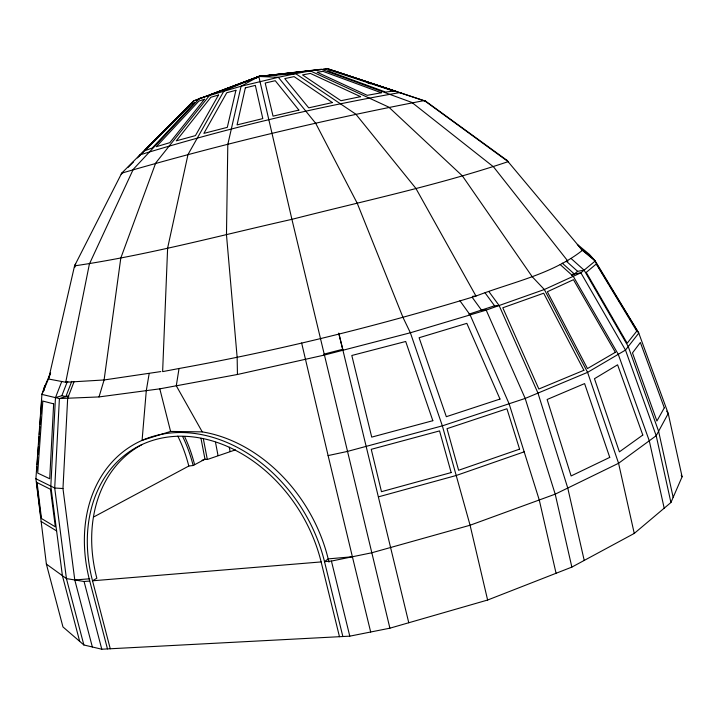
<?xml version="1.0" encoding="UTF-8"?>
<svg xmlns="http://www.w3.org/2000/svg" width="718" height="718" viewBox="0 0 718 718"><rect width="100%" height="100%" fill="white"/><g stroke="black" fill="none" stroke-linecap="round" stroke-linejoin="round"><path stroke-width="1.08" d="M61.748 381.509L55.474 397.637L50.816 486.095L62.403 575.683L79.68 641.362M92.353 646.981L74.78 579.965L62.969 488.527L67.672 398.23L74.044 381.761M44.058 390.718L44.292 387.397L50.592 372.875L49.452 376.331M44.758 387.783L44.911 385.557L41.913 394.406L35.9 478.753L46.374 564.088L62.96 626.931L83.871 644.979L101.785 649.216L349.792 636.157L389.901 628.187L487.621 600.033L571.86 567.103L634.254 533.429L670.926 502.51L682.1 476.761L668.225 413.514L638.778 333.098L595.249 261.002L589.352 254.325L577.326 244.407L582.406 250.358L595.249 261.002L580.88 272.822L544.343 289.516L486.194 310.104L410.373 332.775L324.231 355.096L237.443 374.491L159.8 388.842L99.012 396.928L59.406 398.571L41.913 394.406L49.165 377.192M36.636 471.34L36.95 466.88M37.112 464.654L37.668 456.836M37.821 454.611L38.386 446.793M38.539 444.568L39.095 436.75M39.257 434.525L39.813 426.707M39.975 424.482L40.531 416.673M40.693 414.439L41.725 399.935M160.832 371.574L104.092 379.966L65.742 382.263L48.564 379.014L74.555 265.866L121.737 173.128L193.618 100.933L258.821 76.467L327.83 68.784L425.765 101.265L506.89 160.267L582.406 250.358C551.684 274.563 511.719 282.237 475.98 296.058C378.467 325.784 279.356 350.393 179.033 368.505L176.287 385.79L202.243 431.877A144.533 112.986 59.2 0 1 328.18 558.891L328.97 562.131M149.173 373.531L146.292 390.637L142.083 440.34L170.588 431.428L202.243 431.877M74.905 267.159L75.65 263.91L74.555 265.866C147.881 255.052 219.654 235.567 291.912 219.34C364.143 200.869 437.388 185.379 508.138 161.658L506.89 160.267M99.012 396.928L104.092 379.966L120.812 258.031L155.716 162.986L209.862 94.956L258.821 76.467L302.233 71.638M55.474 397.637L61.856 395.69L65.85 396.605L71.755 381.357M61.856 395.69L67.312 381.617M138.978 156.371L139.875 154.908C225.057 128.719 312.213 107.915 399.989 92.541L401.82 93.349M142.801 152.44L189.642 105.007L145.153 150.062M123.514 171.979L121.198 174.321L121.737 173.128C221.315 144.246 322.49 120.068 424.32 100.556L508.138 161.658M128.154 167.294L133.566 161.837M137.434 157.933L142.909 152.404M144.489 150.816L150.78 144.462M152.351 142.873L193.618 100.933L258.821 76.467L321.269 69.251L411.952 102.477L493.535 166.872L567.929 261.208L565.802 261.603M571.456 275.299L574.328 273.989L577.622 271.332L584.111 270.165L628.241 346.561L658.603 431.267L673.161 497.35M256.927 77.625L258.821 76.467L277.651 74.618M255.94 78.163L258.821 76.467L295.663 73.64L310.311 70.894L388.752 107.099L462.419 175.928L532.226 276.744L544.343 289.516L587.584 372.355L618.575 463.272L634.254 533.429M265.472 76.207L258.821 76.467L255.931 78.082L258.821 76.467L265.516 75.964M472.623 296.301L475.98 296.058L415.893 188.394L355.886 114.225L295.663 73.64L278.342 77.302L258.821 76.467L241.086 86.223L199.496 98.411L133.252 169.322L89.391 264.009L65.742 382.263L67.878 381.626M230.837 87.399L258.821 76.467L255.877 78.065L258.821 76.467L291.912 219.34L389.901 628.187M94.139 516.736L188.798 466.045L193.151 465.497L204.998 459.206L207.322 459.484L235.432 449.881M253.822 78.774L258.821 76.467L224.061 90.791L188.008 154.487L167.626 248.069L162.627 371.619L179.033 368.505M246.462 81.628L258.821 76.467M223.576 90.235L226.691 89.014M202.063 460.319L204.998 459.206L200.968 438.303M584.219 560.435L567.759 488.043L537.97 393.096L499.127 305.527L494.567 305.805L468.827 314.197M524.176 451.837L456.208 475.495L378.476 496.847M67.977 395.95L59.406 398.571L54.712 488.016L66.424 578.591L83.871 644.979M408.766 622.748L342.692 349.289L324.042 354.118L324.231 355.096M301.632 342.971L328.099 455.58L347.297 451.46L442.36 425.855L525.19 398.436L587.584 372.355L625.486 350.079L638.778 333.098L609.995 286.123M107.476 648.91L89.741 581.033A145.189 113.256 59.2 0 1 172.069 432.855A145.189 113.256 59.2 0 1 324.509 561.647L331.429 561.072L371.691 552.797L470.084 525.235L555.211 494.155L618.575 463.272L656.198 435.718L668.225 413.514L666.627 411.127M572.156 274.384L580.88 272.822L625.486 350.079L656.198 435.718L670.926 502.51M304.459 71.387L314.475 70.274M316.701 70.032L321.152 69.529M323.378 69.287L327.83 68.784L425.765 101.265M280.971 74.295L284.292 73.972M287.613 73.64L290.934 73.317M370.676 632.002L352.394 556.764L328.18 558.891L324.509 561.647L342.854 636.525M46.374 564.088L66.424 578.591L84.069 581.499L89.741 581.033M339.47 636.704L321.134 561.925L92.523 580.799L110.267 648.767M74.78 579.965L89.777 578.789M268.864 75.713L272.212 75.453M65.85 396.605L68.811 396.48M62.969 488.527L54.712 488.016L35.9 478.753M367.526 82.741L370.676 83.782M334.22 70.983L333.26 70.606L396.578 91.59M41.141 521.492L56.614 530.934M581.221 248.975L593.921 259.503L608.846 284.22M571.295 258.686L584.111 270.165M566.448 261.307L577.622 271.332M562.23 263.129L574.328 273.989M560.202 264.574L573.251 276.304L618.261 354.324L649.287 440.78L664.186 508.191M488.913 291.616L499.127 305.527M485.054 292.827L494.567 305.805M472.148 297.252L481.661 310.364L486.194 310.104L525.19 398.436L555.211 494.155L571.86 567.103M459.933 300.77L470.11 314.915L509.107 403.758L539.263 499.979L556.073 573.278M681.194 475.208L682.1 476.761M84.069 581.499L101.785 649.216M159.8 388.842L170.588 431.428M342.98 350.24L338.725 333.107L342.692 349.289M331.429 561.072L349.792 636.157M328.099 455.58L352.394 556.764M487.621 600.033L470.084 525.235L442.36 425.855L410.373 332.775L403.013 317.482L357.268 203.329L315.74 123.37L278.342 77.302L241.086 86.223L227.803 144.453L226.475 234.768L237.155 357.474L237.443 374.491M203.356 438.869L207.322 459.484M215.49 442.252L218.003 455.427M229.284 447.197L230.11 451.577M36.474 481.563L39.804 508.676M40.073 510.839L40.872 517.346M141.796 444.702A140.755 110.025 59.2 0 0 96.84 578.223L92.523 580.799A141.383 110.285 59.2 0 1 172.697 436.535A141.383 110.285 59.2 0 1 321.134 561.925M184.84 437.056A110.59 68.695 85 0 1 194.605 464.708M177.822 436.158A107.485 67.043 85 0 1 188.798 466.045M182.659 436.535A107.691 66.882 85 0 1 193.151 465.497M53.653 403.848L49.713 478.762L37.704 473.081L42.838 401.075L53.653 403.848M245.341 87.865L237.066 124.905L262.806 118.596L255.339 85.388L245.341 87.865M235.926 90.288L227.301 127.355L203.885 133.377L226.753 92.739L235.926 90.288M664.303 407.824L656.907 421.026L632.486 352.915L640.366 342.468L664.303 407.824M218.514 95.036L195.449 135.612L176.278 140.836L210.877 97.262L218.514 95.036M204.415 99.255L169.807 142.676L156.273 146.714L198.85 101.103L204.415 99.255M636.785 331.115L627.164 343.222L586.238 272.391L596.263 264.009L636.785 331.115M194.596 102.656L152.189 148.025L145.018 150.636L191.455 103.984L194.596 102.656M642.798 435.045L619.401 451.846L594.468 378.709L617.588 364.807L642.798 435.045M615.344 352.314L587.459 368.558L547.34 291.75L573.458 279.697L615.344 352.314M609.753 457.384L571.115 475.953L547.116 399.504L584.596 383.591L609.753 457.384M583.896 370.282L538.85 389.012L502.797 307.771L543.679 293.213L583.896 370.282M519.581 449.145L458.614 470.272L447.009 428.673L506.926 408.757L519.581 449.145M499.997 399.064L446.327 416.691L419.106 337.729L466.835 323.351L499.997 399.064M451.164 472.57L381.473 491.686L371.251 449.324L439.551 430.908L451.164 472.57M432.828 420.703L371.718 437.118L351.811 355.482L405.697 341.481L432.828 420.703M298.885 110.087L273.046 116.145L265.193 83.028L275.254 80.703L298.885 110.087M332.398 102.575L308.713 107.844L284.768 78.594L294.084 76.611L332.398 102.575M360.571 96.661L340.978 100.717L302.52 74.914L310.391 73.424L360.571 96.661M381.321 92.766L367.239 95.341L317.132 72.258L323.001 71.36L381.321 92.766M393.446 91.078L385.638 92.066L327.587 70.804L331.079 70.543L393.446 91.078M50.475 489.299L37.067 482.568L41.473 518.513L55.331 526.832L50.475 489.299"/></g></svg>
